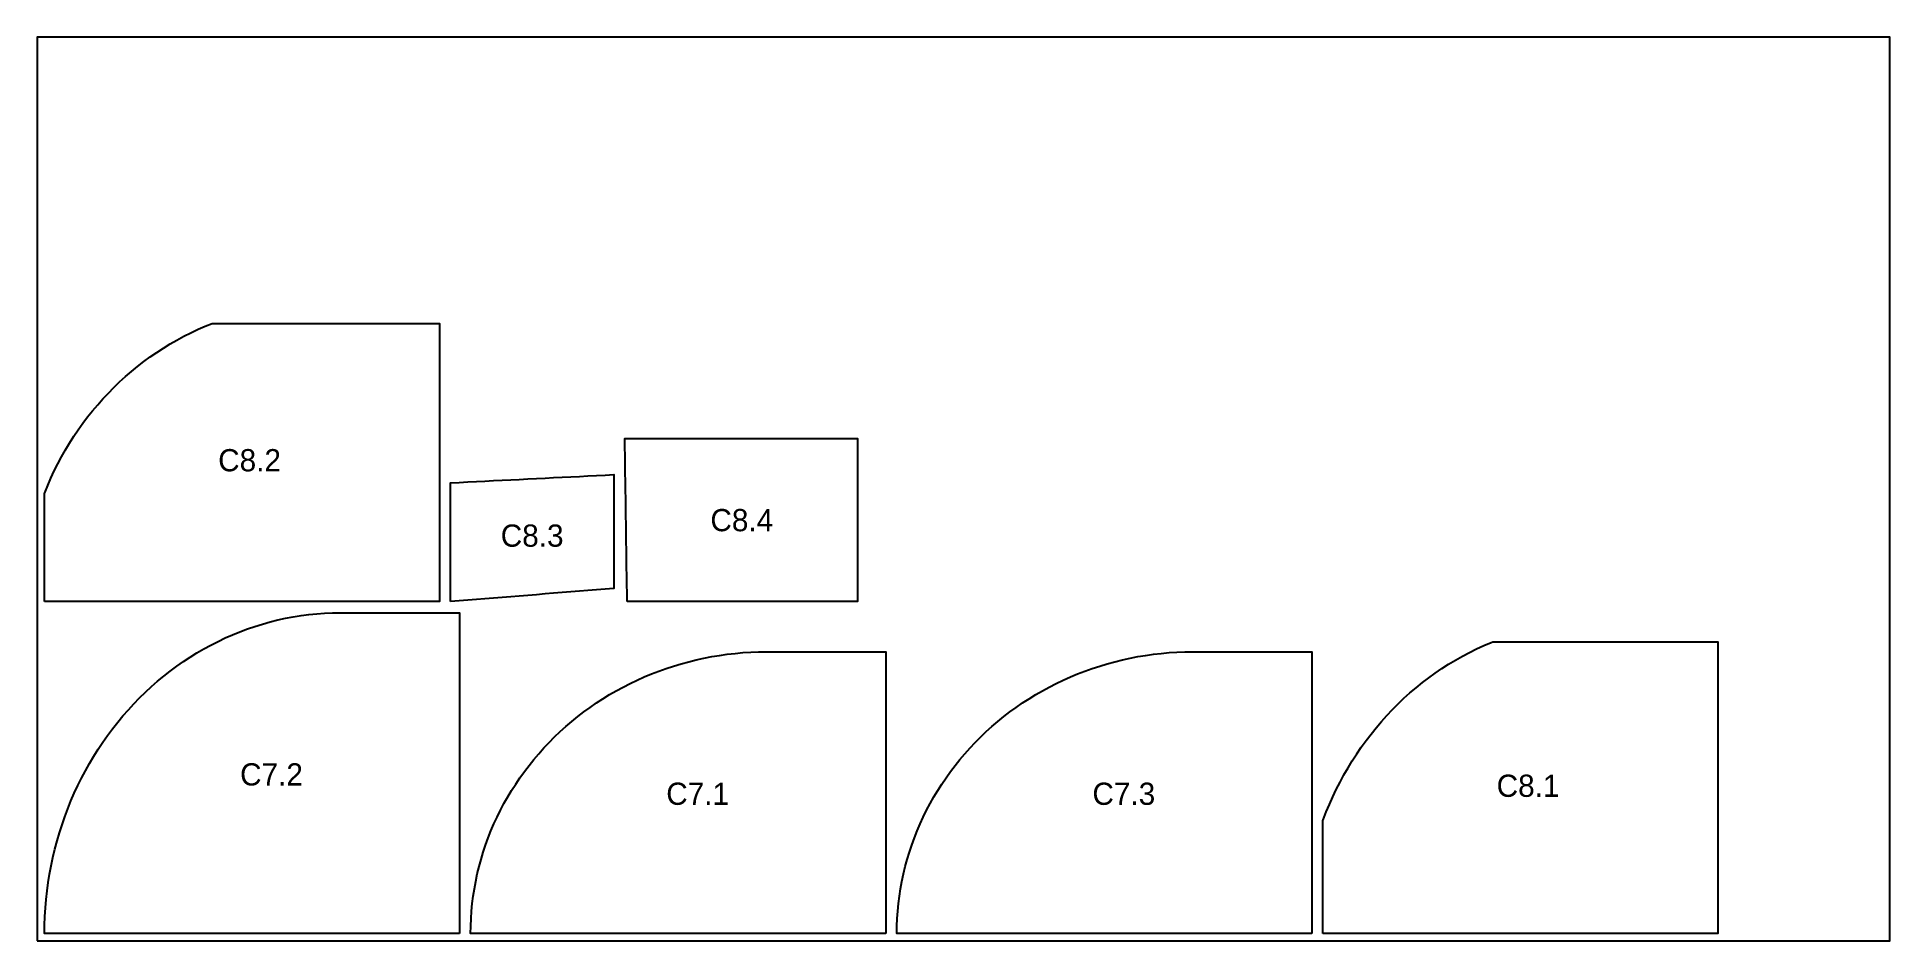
# Model space of a CAD drawing. Header units: millimetres. Extents: x 0 to 2500, y 0 to 1220.
import ezdxf
from ezdxf.enums import TextEntityAlignment as Align

# ---------------------------------------------------------------- set-up
doc = ezdxf.new("R2010")
doc.units = ezdxf.units.MM
for name, color, linetype in [('DECOUPE', 1, 'Continuous'), ('PANNEAU', 8, 'Continuous'), ('REPERES', 5, 'Continuous')]:
    doc.layers.add(name, color=color, linetype=linetype)

msp = doc.modelspace()

# ---------------------------------------------------------------- linework, layer by layer
at = {"layer": 'DECOUPE'}
for points in [[(10, 458), (10, 603.86), (10.41, 604.97), (14.42, 614.93), (18.68, 624.77), (23.2, 634.49), (27.97, 644.09), (33, 653.56), (38.27, 662.89), (43.79, 672.07), (49.55, 681.11), (55.54, 689.98), (61.77, 698.69), (68.22, 707.23), (74.89, 715.59), (81.79, 723.77), (88.89, 731.76), (96.21, 739.56), (103.72, 747.16), (111.43, 754.55), (119.34, 761.73), (127.43, 768.7), (135.7, 775.45), (144.15, 781.97), (152.77, 788.26), (161.55, 794.32), (170.48, 800.14), (179.57, 805.72), (188.79, 811.05), (198.16, 816.13), (207.66, 820.96), (217.28, 825.53), (227.01, 829.84), (236.16, 833.59), (543, 833.59), (543, 458)], [(796.15, 458), (795.99, 469.58), (795.83, 481.16), (795.67, 492.74), (795.5, 504.32), (795.34, 515.89), (795.18, 527.47), (795.01, 539.05), (794.85, 550.63), (794.68, 562.21), (794.52, 573.79), (794.35, 585.37), (794.18, 596.95), (794.02, 608.53), (793.85, 620.11), (793.68, 631.68), (793.51, 643.26), (793.34, 654.84), (793.17, 666.42), (793, 678), (1107.15, 678), (1107.15, 666.42), (1107.15, 654.84), (1107.15, 643.26), (1107.15, 631.68), (1107.15, 620.11), (1107.15, 608.53), (1107.15, 596.95), (1107.15, 585.37), (1107.15, 573.79), (1107.15, 562.21), (1107.15, 550.63), (1107.15, 539.05), (1107.15, 527.47), (1107.15, 515.89), (1107.15, 504.32), (1107.15, 492.74), (1107.15, 481.16), (1107.15, 469.58), (1107.15, 458)], [(558, 458), (558, 618.36), (569.58, 618.94), (581.16, 619.52), (592.74, 620.1), (604.32, 620.69), (615.89, 621.27), (627.47, 621.85), (639.05, 622.43), (650.63, 623.01), (662.21, 623.59), (673.79, 624.17), (685.37, 624.75), (696.95, 625.34), (708.53, 625.92), (720.11, 626.5), (731.68, 627.08), (743.26, 627.66), (754.84, 628.24), (766.42, 628.82), (778, 629.4), (778, 475.82), (766.42, 474.88), (754.84, 473.95), (743.26, 473.01), (731.68, 472.07), (720.11, 471.13), (708.53, 470.19), (696.95, 469.26), (685.37, 468.32), (673.79, 467.38), (662.21, 466.44), (650.63, 465.5), (639.05, 464.57), (627.47, 463.63), (615.89, 462.69), (604.32, 461.75), (592.74, 460.81), (581.16, 459.88), (569.58, 458.94)], [(570, 10), (10, 10), (10.14, 21.53), (10.57, 33.05), (11.27, 44.55), (12.26, 56.03), (13.53, 67.47), (15.08, 78.87), (16.91, 90.23), (19.02, 101.53), (21.41, 112.76), (24.07, 123.92), (27, 135), (30.2, 146), (33.68, 156.89), (37.41, 167.68), (41.42, 178.36), (45.68, 188.92), (50.2, 199.35), (54.97, 209.65), (60, 219.81), (65.27, 229.82), (70.79, 239.67), (76.55, 249.36), (82.54, 258.88), (88.77, 268.23), (95.22, 277.39), (101.89, 286.36), (108.79, 295.14), (115.89, 303.71), (123.21, 312.07), (130.72, 320.23), (138.43, 328.16), (146.34, 335.86), (154.43, 343.34), (162.7, 350.58), (171.15, 357.57), (179.77, 364.33), (188.55, 370.82), (197.48, 377.07), (206.57, 383.05), (215.79, 388.77), (225.16, 394.22), (234.66, 399.4), (244.28, 404.3), (254.01, 408.93), (263.86, 413.27), (273.81, 417.32), (283.86, 421.09), (293.99, 424.56), (304.21, 427.74), (314.5, 430.63), (324.86, 433.22), (335.28, 435.5), (345.75, 437.49), (356.26, 439.17), (366.81, 440.55), (377.4, 441.62), (388, 442.39), (398.62, 442.85), (409.25, 443), (570, 443)], [(1735, 10), (1735, 162.48), (1735.41, 163.64), (1739.42, 174.05), (1743.68, 184.34), (1748.2, 194.5), (1752.97, 204.54), (1758, 214.43), (1763.27, 224.19), (1768.79, 233.79), (1774.55, 243.23), (1780.54, 252.5), (1786.77, 261.61), (1793.22, 270.53), (1799.89, 279.28), (1806.79, 287.83), (1813.89, 296.18), (1821.21, 304.33), (1828.72, 312.27), (1836.43, 320), (1844.34, 327.51), (1852.43, 334.79), (1860.7, 341.85), (1869.15, 348.67), (1877.77, 355.24), (1886.55, 361.58), (1895.48, 367.66), (1904.57, 373.49), (1913.79, 379.06), (1923.16, 384.38), (1932.66, 389.42), (1942.28, 394.2), (1952.01, 398.7), (1961.86, 402.93), (1964.3, 403.9), (2268, 403.9), (2268, 10)], [(1145, 10), (585, 10), (585.14, 20.12), (585.57, 30.24), (586.27, 40.35), (587.26, 50.43), (588.53, 60.48), (590.08, 70.5), (591.91, 80.47), (594.02, 90.4), (596.41, 100.27), (599.07, 110.07), (602, 119.8), (605.2, 129.46), (608.68, 139.03), (612.41, 148.51), (616.42, 157.89), (620.68, 167.16), (625.2, 176.33), (629.97, 185.37), (635, 194.3), (640.27, 203.09), (645.79, 211.74), (651.55, 220.25), (657.54, 228.62), (663.77, 236.83), (670.22, 244.87), (676.89, 252.75), (683.79, 260.46), (690.89, 267.99), (698.21, 275.34), (705.72, 282.5), (713.43, 289.47), (721.34, 296.24), (729.43, 302.8), (737.7, 309.16), (746.15, 315.31), (754.77, 321.24), (763.55, 326.95), (772.48, 332.43), (781.57, 337.69), (790.79, 342.71), (800.16, 347.5), (809.66, 352.05), (819.28, 356.36), (829.01, 360.42), (838.86, 364.23), (848.81, 367.79), (858.86, 371.1), (868.99, 374.15), (879.21, 376.94), (889.5, 379.48), (899.86, 381.75), (910.28, 383.76), (920.75, 385.5), (931.26, 386.98), (941.81, 388.19), (952.4, 389.13), (963, 389.81), (973.62, 390.21), (984.25, 390.34), (1145, 390.34)], [(1720, 10), (1160, 10), (1160.14, 20.12), (1160.57, 30.24), (1161.27, 40.35), (1162.26, 50.43), (1163.53, 60.48), (1165.08, 70.5), (1166.91, 80.47), (1169.02, 90.4), (1171.41, 100.27), (1174.07, 110.07), (1177, 119.8), (1180.2, 129.46), (1183.68, 139.03), (1187.41, 148.51), (1191.42, 157.89), (1195.68, 167.16), (1200.2, 176.33), (1204.97, 185.37), (1210, 194.3), (1215.27, 203.09), (1220.79, 211.74), (1226.55, 220.25), (1232.54, 228.62), (1238.77, 236.83), (1245.22, 244.87), (1251.89, 252.75), (1258.79, 260.46), (1265.89, 267.99), (1273.21, 275.34), (1280.72, 282.5), (1288.43, 289.47), (1296.34, 296.24), (1304.43, 302.8), (1312.7, 309.16), (1321.15, 315.31), (1329.77, 321.24), (1338.55, 326.95), (1347.48, 332.43), (1356.57, 337.69), (1365.79, 342.71), (1375.16, 347.5), (1384.66, 352.05), (1394.28, 356.36), (1404.01, 360.42), (1413.86, 364.23), (1423.81, 367.79), (1433.86, 371.1), (1443.99, 374.15), (1454.21, 376.94), (1464.5, 379.48), (1474.86, 381.75), (1485.28, 383.76), (1495.75, 385.5), (1506.26, 386.98), (1516.81, 388.19), (1527.4, 389.13), (1538, 389.81), (1548.62, 390.21), (1559.25, 390.34), (1720, 390.34)]]:
    msp.add_lwpolyline(points, close=True, dxfattribs=at)
at = {"layer": 'PANNEAU'}
msp.add_lwpolyline([(0, 0), (2500, 0), (2500, 1220), (0, 1220)], close=True, dxfattribs=at)

# ---------------------------------------------------------------- texts
at = {"layer": 'REPERES'}
for s, p in [('C8.2', (286.74, 648.83)), ('C8.4', (950.88, 568)), ('C8.3', (668, 547.09)), ('C7.2', (316.32, 224.81)), ('C7.1', (891.32, 198.69)), ('C7.3', (1466.32, 198.69)), ('C8.1', (2011.74, 209.48))]:
    msp.add_text(s, height=30, dxfattribs=at).set_placement(p, align=Align.MIDDLE_CENTER)

doc.saveas('drawing.dxf')
